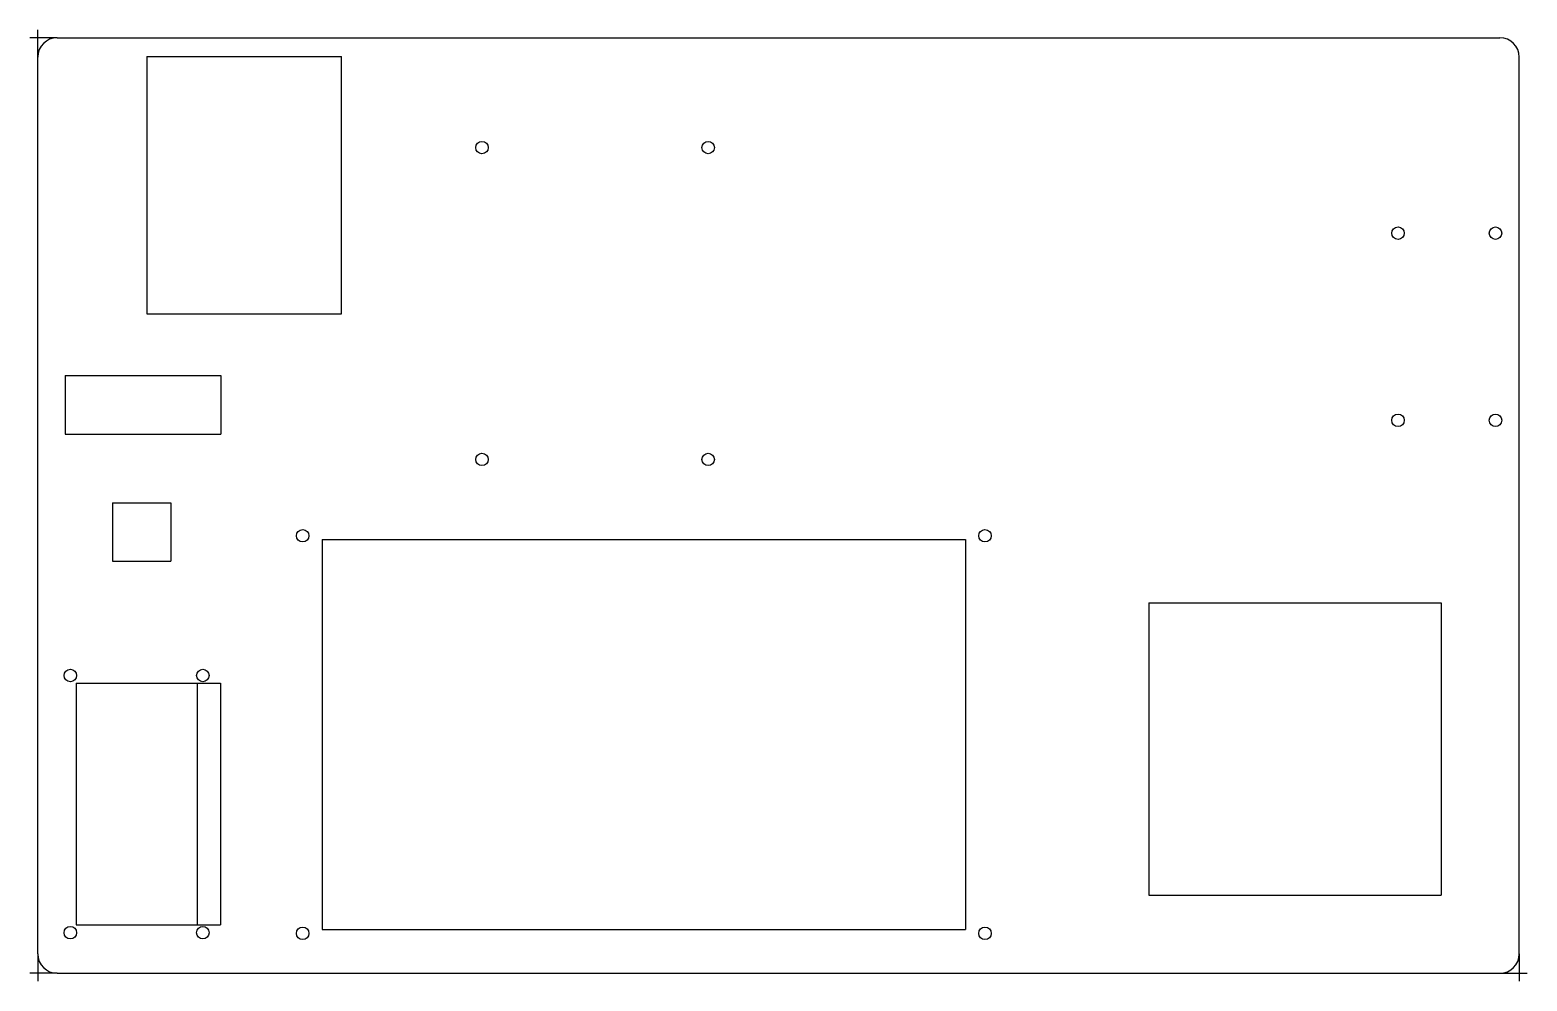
# Model space of a CAD drawing. Header units: millimetres. Extents: x 138 to 522, y -197 to 47.
import ezdxf

# ---------------------------------------------------------------- set-up
doc = ezdxf.new("R2010")
doc.units = ezdxf.units.MM

msp = doc.modelspace()

# ---------------------------------------------------------------- linework, layer by layer
at = {"color": 7, "linetype": 'Continuous'}
for p, q in [((140.37, 40.18), (140.37, 47.18)), ((145.37, 45.18), (138.37, 45.18)), ((145.37, 45.18), (515.37, 45.18)), ((140.37, -189.82), (140.37, 40.18)), ((168.31, 40.38), (218.31, 40.38)), ((168.31, 40.38), (168.31, -25.62)), ((218.31, -25.62), (218.31, 40.38)), ((520.37, -189.82), (520.37, 40.18)), ((168.31, -25.62), (218.31, -25.62)), ((147.36, -41.51), (187.36, -41.51)), ((147.36, -41.51), (147.36, -56.51)), ((187.36, -41.51), (187.36, -56.51)), ((147.36, -56.51), (187.36, -56.51)), ((159.53, -74.13), (174.53, -74.13)), ((159.53, -74.13), (159.53, -89.13)), ((174.53, -74.13), (174.53, -89.13)), ((213.32, -83.58), (378.32, -83.58)), ((213.32, -83.58), (213.32, -183.58)), ((378.32, -83.58), (378.32, -183.58)), ((159.53, -89.13), (174.53, -89.13)), ((425.37, -99.82), (500.37, -99.82)), ((425.37, -99.82), (425.37, -174.82)), ((500.37, -99.82), (500.37, -174.82)), ((150.23, -120.42), (181.23, -120.42)), ((150.23, -120.42), (150.23, -182.42)), ((181.23, -120.42), (181.23, -182.42)), ((181.23, -120.42), (187.23, -120.42)), ((181.23, -120.42), (181.23, -182.42)), ((187.23, -120.42), (187.23, -182.42)), ((425.37, -174.82), (500.37, -174.82)), ((150.23, -182.42), (181.23, -182.42)), ((181.23, -182.42), (187.23, -182.42)), ((213.32, -183.58), (378.32, -183.58)), ((140.37, -189.82), (140.37, -196.82)), ((520.37, -189.82), (520.37, -196.82)), ((145.37, -194.82), (138.37, -194.82)), ((145.37, -194.82), (515.37, -194.82)), ((515.37, -194.82), (522.37, -194.82))]:
    msp.add_line(p, q, dxfattribs=at)
for centre in [(254.31, 17), (312.31, 17), (489.28, -4.96), (514.28, -4.96), (489.28, -52.96), (514.28, -52.96), (254.31, -63), (312.31, -63), (208.32, -82.58), (383.32, -82.58), (148.73, -118.42), (182.73, -118.42), (148.73, -184.42), (182.73, -184.42), (208.32, -184.58), (383.32, -184.58)]:
    msp.add_circle(centre, 1.6, dxfattribs=at)
for centre, start, end in [((145.37, 40.18), 90, 180), ((515.37, 40.18), 0, 90), ((145.37, -189.82), 180, 270), ((515.37, -189.82), 270, 0)]:
    msp.add_arc(centre, 5, start, end, dxfattribs=at)

doc.saveas('drawing.dxf')
